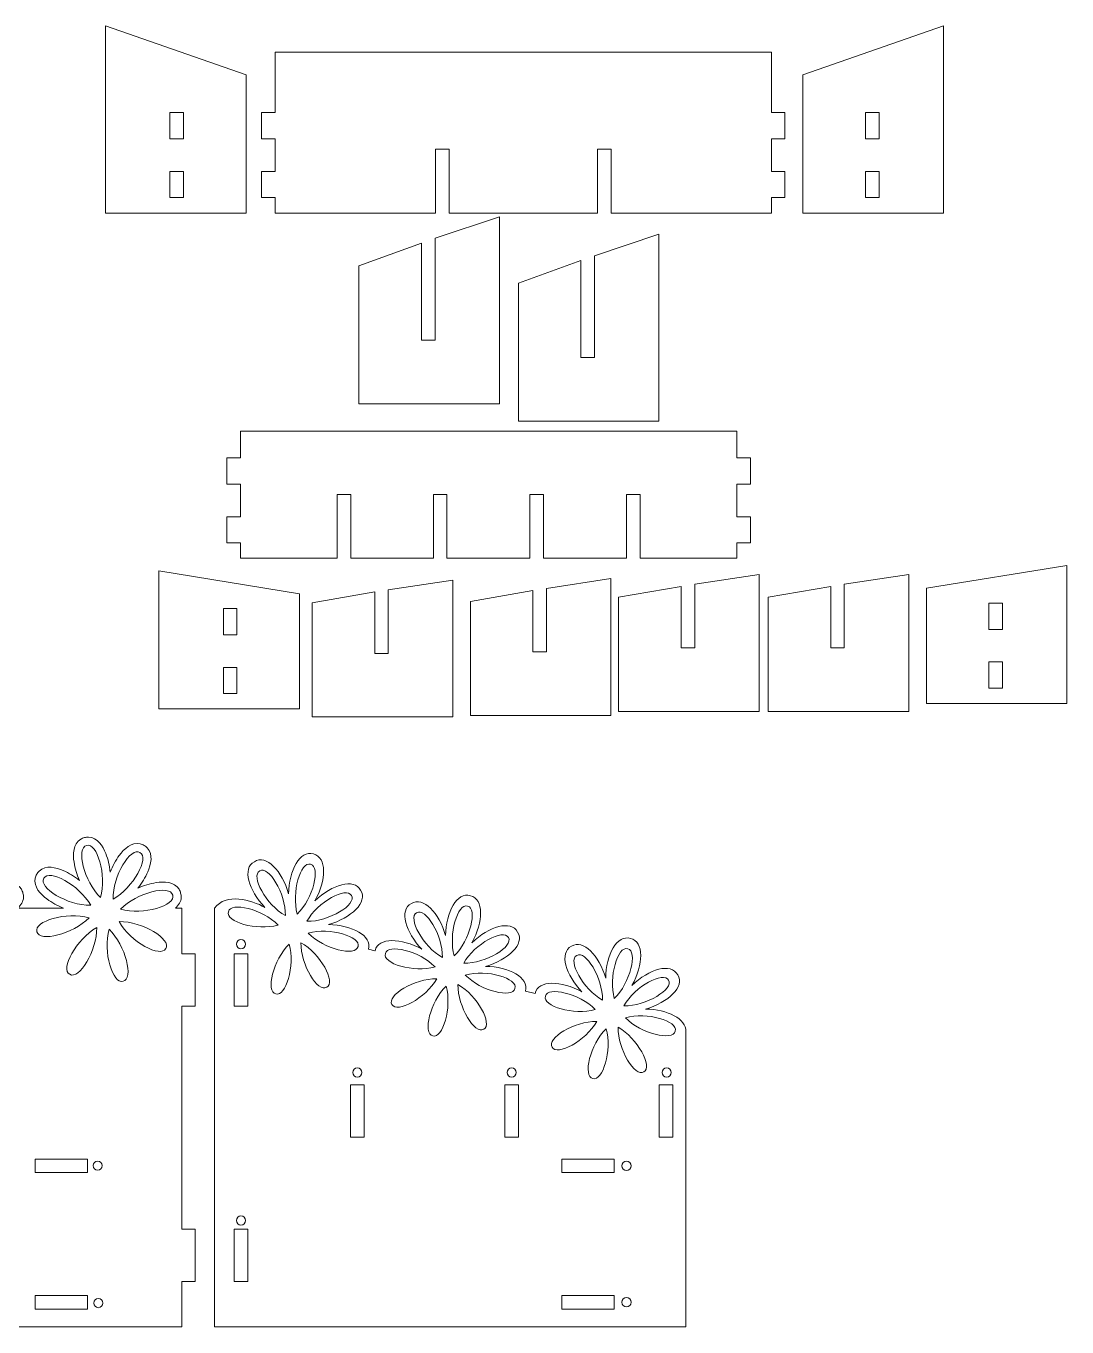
# Model space of a CAD drawing. Header units: inches. Extents: x -27.3 to 18.2, y -33.1 to 6.1.
# Drawn here: x 1.39 to 17.05, y -13.47 to 6.1 of the extents above; entities that cross this region are included whole.
import ezdxf

# ---------------------------------------------------------------- set-up
doc = ezdxf.new("R2010")
doc.units = ezdxf.units.IN
doc.header["$MEASUREMENT"] = 0
doc.layers.add('Layer 1', color=7, linetype='Continuous')

msp = doc.modelspace()

# ---------------------------------------------------------------- linework, layer by layer
at = {"layer": 'Layer 1', "color": 250, "lineweight": 18}
for points, knots in [([(4.701, 5.363), (4.701, 5.363), (2.586, 6.1), (2.586, 6.1), (2.586, 6.1), (2.586, 6.1), (2.586, 3.287), (2.586, 3.287), (2.586, 3.287), (2.586, 3.287), (4.701, 3.287), (4.701, 3.287), (4.701, 3.287), (4.701, 3.287), (4.701, 5.363), (4.701, 5.363)], [0, 0, 0, 0, 0.2, 0.2, 0.2, 0.2, 0.4, 0.4, 0.4, 0.4, 0.6, 0.6, 0.6, 0.6, 1, 1, 1, 1]), ([(13.077, 5.363), (13.077, 5.363), (15.192, 6.1), (15.192, 6.1), (15.192, 6.1), (15.192, 6.1), (15.192, 3.287), (15.192, 3.287), (15.192, 3.287), (15.192, 3.287), (13.077, 3.287), (13.077, 3.287), (13.077, 3.287), (13.077, 3.287), (13.077, 5.363), (13.077, 5.363)], [0, 0, 0, 0, 0.2, 0.2, 0.2, 0.2, 0.4, 0.4, 0.4, 0.4, 0.6, 0.6, 0.6, 0.6, 1, 1, 1, 1]), ([(5.139, 5.707), (5.139, 5.707), (12.604, 5.707), (12.604, 5.707), (12.604, 5.707), (12.604, 5.707), (12.604, 4.798), (12.604, 4.798), (12.604, 4.798), (12.604, 4.798), (12.808, 4.798), (12.808, 4.798), (12.808, 4.798), (12.808, 4.798), (12.808, 4.404), (12.808, 4.404), (12.808, 4.404), (12.808, 4.404), (12.604, 4.404), (12.604, 4.404), (12.604, 4.404), (12.604, 4.404), (12.604, 3.912), (12.604, 3.912), (12.604, 3.912), (12.604, 3.912), (12.808, 3.912), (12.808, 3.912), (12.808, 3.912), (12.808, 3.912), (12.808, 3.519), (12.808, 3.519), (12.808, 3.519), (12.808, 3.519), (12.604, 3.519), (12.604, 3.519), (12.604, 3.519), (12.604, 3.519), (12.604, 3.287), (12.604, 3.287), (12.604, 3.287), (10.37, 3.287), (11.719, 3.287), (10.194, 3.287), (10.194, 3.287), (10.194, 3.287), (10.194, 4.247), (10.194, 4.247), (10.194, 4.247), (10.194, 4.247), (9.989, 4.247), (9.989, 4.247), (9.989, 4.247), (9.989, 4.247), (9.989, 3.287), (9.989, 3.287), (9.989, 3.287), (7.964, 3.287), (8.362, 3.287), (7.758, 3.287), (7.758, 3.287), (7.758, 3.287), (7.758, 4.247), (7.758, 4.247), (7.758, 4.247), (7.758, 4.247), (7.553, 4.247), (7.553, 4.247), (7.553, 4.247), (7.553, 4.247), (7.553, 3.287), (7.553, 3.287), (7.553, 3.287), (7.553, 3.287), (5.139, 3.287), (5.139, 3.287), (5.139, 3.287), (5.139, 3.287), (5.139, 3.519), (5.139, 3.519), (5.139, 3.519), (5.139, 3.519), (4.934, 3.519), (4.934, 3.519), (4.934, 3.519), (4.934, 3.519), (4.934, 3.912), (4.934, 3.912), (4.934, 3.912), (4.934, 3.912), (5.139, 3.912), (5.139, 3.912), (5.139, 3.912), (5.139, 3.912), (5.139, 4.404), (5.139, 4.404), (5.139, 4.404), (5.139, 4.404), (4.934, 4.404), (4.934, 4.404), (4.934, 4.404), (4.934, 4.404), (4.934, 4.798), (4.934, 4.798), (4.934, 4.798), (4.934, 4.798), (5.139, 4.798), (5.139, 4.798), (5.139, 4.798), (5.139, 4.798), (5.139, 5.707), (5.139, 5.707)], [0, 0, 0, 0, 0.034483, 0.034483, 0.034483, 0.034483, 0.068966, 0.068966, 0.068966, 0.068966, 0.103448, 0.103448, 0.103448, 0.103448, 0.137931, 0.137931, 0.137931, 0.137931, 0.172414, 0.172414, 0.172414, 0.172414, 0.206897, 0.206897, 0.206897, 0.206897, 0.241379, 0.241379, 0.241379, 0.241379, 0.275862, 0.275862, 0.275862, 0.275862, 0.310345, 0.310345, 0.310345, 0.310345, 0.344828, 0.344828, 0.344828, 0.344828, 0.37931, 0.37931, 0.37931, 0.37931, 0.413793, 0.413793, 0.413793, 0.413793, 0.448276, 0.448276, 0.448276, 0.448276, 0.482759, 0.482759, 0.482759, 0.482759, 0.517241, 0.517241, 0.517241, 0.517241, 0.551724, 0.551724, 0.551724, 0.551724, 0.586207, 0.586207, 0.586207, 0.586207, 0.62069, 0.62069, 0.62069, 0.62069, 0.655172, 0.655172, 0.655172, 0.655172, 0.689655, 0.689655, 0.689655, 0.689655, 0.724138, 0.724138, 0.724138, 0.724138, 0.758621, 0.758621, 0.758621, 0.758621, 0.793103, 0.793103, 0.793103, 0.793103, 0.827586, 0.827586, 0.827586, 0.827586, 0.862069, 0.862069, 0.862069, 0.862069, 0.896552, 0.896552, 0.896552, 0.896552, 0.931034, 0.931034, 0.931034, 0.931034, 1, 1, 1, 1]), ([(3.555, 4.798), (3.555, 4.798), (3.76, 4.798), (3.76, 4.798), (3.76, 4.798), (3.76, 4.798), (3.76, 4.404), (3.76, 4.404), (3.76, 4.404), (3.76, 4.404), (3.555, 4.404), (3.555, 4.404), (3.555, 4.404), (3.555, 4.404), (3.555, 4.798), (3.555, 4.798)], [0, 0, 0, 0, 0.2, 0.2, 0.2, 0.2, 0.4, 0.4, 0.4, 0.4, 0.6, 0.6, 0.6, 0.6, 1, 1, 1, 1]), ([(14.223, 4.798), (14.223, 4.798), (14.018, 4.798), (14.018, 4.798), (14.018, 4.798), (14.018, 4.798), (14.018, 4.404), (14.018, 4.404), (14.018, 4.404), (14.018, 4.404), (14.223, 4.404), (14.223, 4.404), (14.223, 4.404), (14.223, 4.404), (14.223, 4.798), (14.223, 4.798)], [0, 0, 0, 0, 0.2, 0.2, 0.2, 0.2, 0.4, 0.4, 0.4, 0.4, 0.6, 0.6, 0.6, 0.6, 1, 1, 1, 1]), ([(3.555, 3.912), (3.555, 3.912), (3.76, 3.912), (3.76, 3.912), (3.76, 3.912), (3.76, 3.912), (3.76, 3.519), (3.76, 3.519), (3.76, 3.519), (3.76, 3.519), (3.555, 3.519), (3.555, 3.519), (3.555, 3.519), (3.555, 3.519), (3.555, 3.912), (3.555, 3.912)], [0, 0, 0, 0, 0.2, 0.2, 0.2, 0.2, 0.4, 0.4, 0.4, 0.4, 0.6, 0.6, 0.6, 0.6, 1, 1, 1, 1]), ([(14.223, 3.912), (14.223, 3.912), (14.018, 3.912), (14.018, 3.912), (14.018, 3.912), (14.018, 3.912), (14.018, 3.519), (14.018, 3.519), (14.018, 3.519), (14.018, 3.519), (14.223, 3.519), (14.223, 3.519), (14.223, 3.519), (14.223, 3.519), (14.223, 3.912), (14.223, 3.912)], [0, 0, 0, 0, 0.2, 0.2, 0.2, 0.2, 0.4, 0.4, 0.4, 0.4, 0.6, 0.6, 0.6, 0.6, 1, 1, 1, 1]), ([(4.618, 0.005), (4.618, 0.005), (12.083, 0.005), (12.083, 0.005), (12.083, 0.005), (12.083, 0.005), (12.083, -0.397), (12.083, -0.397), (12.083, -0.397), (12.083, -0.397), (12.288, -0.397), (12.288, -0.397), (12.288, -0.397), (12.288, -0.397), (12.288, -0.791), (12.288, -0.791), (12.288, -0.791), (12.288, -0.791), (12.083, -0.791), (12.083, -0.791), (12.083, -0.791), (12.083, -0.791), (12.083, -1.282), (12.083, -1.282), (12.083, -1.282), (12.083, -1.282), (12.288, -1.282), (12.288, -1.282), (12.288, -1.282), (12.288, -1.282), (12.288, -1.676), (12.288, -1.676), (12.288, -1.676), (12.288, -1.676), (12.083, -1.676), (12.083, -1.676), (12.083, -1.676), (12.083, -1.676), (12.083, -1.907), (12.083, -1.907), (12.083, -1.907), (12.083, -1.907), (10.628, -1.907), (10.628, -1.907), (10.628, -1.907), (10.628, -1.907), (10.628, -0.947), (10.628, -0.947), (10.628, -0.947), (10.628, -0.947), (10.423, -0.947), (10.423, -0.947), (10.423, -0.947), (10.423, -0.947), (10.423, -1.907), (10.423, -1.907), (10.423, -1.907), (10.423, -1.907), (9.177, -1.907), (9.177, -1.907), (9.177, -1.907), (9.177, -1.907), (9.177, -0.947), (9.177, -0.947), (9.177, -0.947), (9.177, -0.947), (8.972, -0.947), (8.972, -0.947), (8.972, -0.947), (8.972, -0.947), (8.972, -1.907), (8.972, -1.907), (8.972, -1.907), (8.972, -1.907), (7.724, -1.907), (7.724, -1.907), (7.724, -1.907), (7.724, -1.907), (7.724, -0.947), (7.724, -0.947), (7.724, -0.947), (7.724, -0.947), (7.519, -0.947), (7.519, -0.947), (7.519, -0.947), (7.519, -0.947), (7.519, -1.907), (7.519, -1.907), (7.519, -1.907), (7.519, -1.907), (6.276, -1.907), (6.276, -1.907), (6.276, -1.907), (6.276, -1.907), (6.276, -0.947), (6.276, -0.947), (6.276, -0.947), (6.276, -0.947), (6.072, -0.947), (6.072, -0.947), (6.072, -0.947), (6.072, -0.947), (6.072, -1.907), (6.072, -1.907), (6.072, -1.907), (6.072, -1.907), (4.618, -1.907), (4.618, -1.907), (4.618, -1.907), (4.618, -1.907), (4.618, -1.676), (4.618, -1.676), (4.618, -1.676), (4.618, -1.676), (4.414, -1.676), (4.414, -1.676), (4.414, -1.676), (4.414, -1.676), (4.414, -1.282), (4.414, -1.282), (4.414, -1.282), (4.414, -1.282), (4.618, -1.282), (4.618, -1.282), (4.618, -1.282), (4.618, -1.282), (4.618, -0.791), (4.618, -0.791), (4.618, -0.791), (4.618, -0.791), (4.414, -0.791), (4.414, -0.791), (4.414, -0.791), (4.414, -0.791), (4.414, -0.397), (4.414, -0.397), (4.414, -0.397), (4.414, -0.397), (4.618, -0.397), (4.618, -0.397), (4.618, -0.397), (4.618, -0.397), (4.618, 0.005), (4.618, 0.005)], [0, 0, 0, 0, 0.027027, 0.027027, 0.027027, 0.027027, 0.054054, 0.054054, 0.054054, 0.054054, 0.081081, 0.081081, 0.081081, 0.081081, 0.108108, 0.108108, 0.108108, 0.108108, 0.135135, 0.135135, 0.135135, 0.135135, 0.162162, 0.162162, 0.162162, 0.162162, 0.189189, 0.189189, 0.189189, 0.189189, 0.216216, 0.216216, 0.216216, 0.216216, 0.243243, 0.243243, 0.243243, 0.243243, 0.27027, 0.27027, 0.27027, 0.27027, 0.297297, 0.297297, 0.297297, 0.297297, 0.324324, 0.324324, 0.324324, 0.324324, 0.351351, 0.351351, 0.351351, 0.351351, 0.378378, 0.378378, 0.378378, 0.378378, 0.405405, 0.405405, 0.405405, 0.405405, 0.432432, 0.432432, 0.432432, 0.432432, 0.459459, 0.459459, 0.459459, 0.459459, 0.486486, 0.486486, 0.486486, 0.486486, 0.513514, 0.513514, 0.513514, 0.513514, 0.540541, 0.540541, 0.540541, 0.540541, 0.567568, 0.567568, 0.567568, 0.567568, 0.594595, 0.594595, 0.594595, 0.594595, 0.621622, 0.621622, 0.621622, 0.621622, 0.648649, 0.648649, 0.648649, 0.648649, 0.675676, 0.675676, 0.675676, 0.675676, 0.702703, 0.702703, 0.702703, 0.702703, 0.72973, 0.72973, 0.72973, 0.72973, 0.756757, 0.756757, 0.756757, 0.756757, 0.783784, 0.783784, 0.783784, 0.783784, 0.810811, 0.810811, 0.810811, 0.810811, 0.837838, 0.837838, 0.837838, 0.837838, 0.864865, 0.864865, 0.864865, 0.864865, 0.891892, 0.891892, 0.891892, 0.891892, 0.918919, 0.918919, 0.918919, 0.918919, 0.945946, 0.945946, 0.945946, 0.945946, 1, 1, 1, 1]), ([(5.506, -2.439), (5.506, -2.439), (3.392, -2.096), (3.392, -2.096), (3.392, -2.096), (3.392, -2.096), (3.392, -4.172), (3.392, -4.172), (3.392, -4.172), (3.392, -4.172), (5.506, -4.172), (5.506, -4.172), (5.506, -4.172), (5.506, -4.172), (5.506, -2.439), (5.506, -2.439)], [0, 0, 0, 0, 0.2, 0.2, 0.2, 0.2, 0.4, 0.4, 0.4, 0.4, 0.6, 0.6, 0.6, 0.6, 1, 1, 1, 1]), ([(14.936, -2.358), (14.936, -2.358), (17.05, -2.015), (17.05, -2.015), (17.05, -2.015), (17.05, -2.015), (17.05, -4.091), (17.05, -4.091), (17.05, -4.091), (17.05, -4.091), (14.936, -4.091), (14.936, -4.091), (14.936, -4.091), (14.936, -4.091), (14.936, -2.358), (14.936, -2.358)], [0, 0, 0, 0, 0.2, 0.2, 0.2, 0.2, 0.4, 0.4, 0.4, 0.4, 0.6, 0.6, 0.6, 0.6, 1, 1, 1, 1]), ([(4.36, -2.662), (4.36, -2.662), (4.565, -2.662), (4.565, -2.662), (4.565, -2.662), (4.565, -2.662), (4.565, -3.056), (4.565, -3.056), (4.565, -3.056), (4.565, -3.056), (4.36, -3.056), (4.36, -3.056), (4.36, -3.056), (4.36, -3.056), (4.36, -2.662), (4.36, -2.662)], [0, 0, 0, 0, 0.2, 0.2, 0.2, 0.2, 0.4, 0.4, 0.4, 0.4, 0.6, 0.6, 0.6, 0.6, 1, 1, 1, 1]), ([(16.082, -2.581), (16.082, -2.581), (15.877, -2.581), (15.877, -2.581), (15.877, -2.581), (15.877, -2.581), (15.877, -2.975), (15.877, -2.975), (15.877, -2.975), (15.877, -2.975), (16.082, -2.975), (16.082, -2.975), (16.082, -2.975), (16.082, -2.975), (16.082, -2.581), (16.082, -2.581)], [0, 0, 0, 0, 0.2, 0.2, 0.2, 0.2, 0.4, 0.4, 0.4, 0.4, 0.6, 0.6, 0.6, 0.6, 1, 1, 1, 1]), ([(16.082, -3.466), (16.082, -3.466), (15.877, -3.466), (15.877, -3.466), (15.877, -3.466), (15.877, -3.466), (15.877, -3.86), (15.877, -3.86), (15.877, -3.86), (15.877, -3.86), (16.082, -3.86), (16.082, -3.86), (16.082, -3.86), (16.082, -3.86), (16.082, -3.466), (16.082, -3.466)], [0, 0, 0, 0, 0.2, 0.2, 0.2, 0.2, 0.4, 0.4, 0.4, 0.4, 0.6, 0.6, 0.6, 0.6, 1, 1, 1, 1]), ([(4.36, -3.548), (4.36, -3.548), (4.565, -3.548), (4.565, -3.548), (4.565, -3.548), (4.565, -3.548), (4.565, -3.941), (4.565, -3.941), (4.565, -3.941), (4.565, -3.941), (4.36, -3.941), (4.36, -3.941), (4.36, -3.941), (4.36, -3.941), (4.36, -3.548), (4.36, -3.548)], [0, 0, 0, 0, 0.2, 0.2, 0.2, 0.2, 0.4, 0.4, 0.4, 0.4, 0.6, 0.6, 0.6, 0.6, 1, 1, 1, 1]), ([(-6.412, -6.866), (-6.324, -6.828), (-6.23, -6.799), (-6.139, -6.785), (-6.139, -6.785), (-6.021, -6.767), (-5.865, -6.77), (-5.793, -6.884), (-5.793, -6.884), (-5.782, -6.902), (-5.774, -6.921), (-5.769, -6.941), (-5.769, -6.941), (-5.763, -6.961), (-5.76, -6.982), (-5.761, -7.003), (-5.761, -7.003), (-5.763, -7.071), (-5.799, -7.126), (-5.849, -7.169), (-5.849, -7.169), (-5.849, -7.169), (-5.178, -7.169), (-5.178, -7.169), (-5.178, -7.169), (-5.172, -7.168), (-5.166, -7.168), (-5.159, -7.167), (-5.159, -7.167), (-5.248, -7.132), (-5.335, -7.086), (-5.41, -7.031), (-5.41, -7.031), (-5.506, -6.96), (-5.615, -6.848), (-5.584, -6.716), (-5.584, -6.716), (-5.58, -6.696), (-5.572, -6.676), (-5.561, -6.659), (-5.561, -6.659), (-5.551, -6.64), (-5.538, -6.624), (-5.523, -6.61), (-5.523, -6.61), (-5.425, -6.518), (-5.273, -6.555), (-5.163, -6.603), (-5.163, -6.603), (-5.078, -6.639), (-4.995, -6.692), (-4.92, -6.751), (-4.92, -6.751), (-4.958, -6.663), (-4.987, -6.569), (-5.001, -6.478), (-5.001, -6.478), (-5.019, -6.36), (-5.016, -6.203), (-4.902, -6.132), (-4.902, -6.132), (-4.884, -6.121), (-4.865, -6.113), (-4.845, -6.108), (-4.845, -6.108), (-4.825, -6.102), (-4.804, -6.099), (-4.783, -6.1), (-4.783, -6.1), (-4.648, -6.104), (-4.567, -6.238), (-4.523, -6.349), (-4.523, -6.349), (-4.49, -6.435), (-4.468, -6.531), (-4.456, -6.626), (-4.456, -6.626), (-4.421, -6.537), (-4.375, -6.45), (-4.321, -6.376), (-4.321, -6.376), (-4.25, -6.279), (-4.137, -6.171), (-4.006, -6.201), (-4.006, -6.201), (-3.985, -6.206), (-3.966, -6.214), (-3.948, -6.225), (-3.948, -6.225), (-3.93, -6.235), (-3.913, -6.247), (-3.899, -6.262), (-3.899, -6.262), (-3.807, -6.361), (-3.844, -6.513), (-3.892, -6.623), (-3.892, -6.623), (-3.929, -6.707), (-3.981, -6.791), (-4.041, -6.866), (-4.041, -6.866), (-3.953, -6.828), (-3.859, -6.799), (-3.768, -6.785), (-3.768, -6.785), (-3.649, -6.767), (-3.493, -6.77), (-3.421, -6.884), (-3.421, -6.884), (-3.41, -6.902), (-3.402, -6.921), (-3.397, -6.941), (-3.397, -6.941), (-3.391, -6.961), (-3.389, -6.982), (-3.389, -7.003), (-3.389, -7.003), (-3.392, -7.071), (-3.428, -7.126), (-3.477, -7.169), (-3.477, -7.169), (-3.477, -7.169), (-2.806, -7.169), (-2.806, -7.169), (-2.806, -7.169), (-2.8, -7.168), (-2.794, -7.168), (-2.788, -7.167), (-2.788, -7.167), (-2.877, -7.132), (-2.964, -7.086), (-3.038, -7.031), (-3.038, -7.031), (-3.135, -6.96), (-3.243, -6.848), (-3.213, -6.716), (-3.213, -6.716), (-3.208, -6.696), (-3.2, -6.676), (-3.189, -6.659), (-3.189, -6.659), (-3.179, -6.64), (-3.167, -6.624), (-3.151, -6.61), (-3.151, -6.61), (-3.053, -6.518), (-2.901, -6.555), (-2.791, -6.603), (-2.791, -6.603), (-2.707, -6.639), (-2.623, -6.692), (-2.548, -6.751), (-2.548, -6.751), (-2.586, -6.663), (-2.615, -6.569), (-2.629, -6.478), (-2.629, -6.478), (-2.647, -6.36), (-2.644, -6.203), (-2.53, -6.132), (-2.53, -6.132), (-2.512, -6.121), (-2.493, -6.113), (-2.473, -6.108), (-2.473, -6.108), (-2.453, -6.102), (-2.432, -6.099), (-2.411, -6.1), (-2.411, -6.1), (-2.276, -6.104), (-2.195, -6.238), (-2.152, -6.349), (-2.152, -6.349), (-2.118, -6.435), (-2.096, -6.531), (-2.085, -6.626), (-2.085, -6.626), (-2.049, -6.537), (-2.004, -6.45), (-1.949, -6.376), (-1.949, -6.376), (-1.878, -6.279), (-1.765, -6.171), (-1.634, -6.201), (-1.634, -6.201), (-1.613, -6.206), (-1.594, -6.214), (-1.576, -6.225), (-1.576, -6.225), (-1.558, -6.235), (-1.542, -6.247), (-1.527, -6.262), (-1.527, -6.262), (-1.435, -6.361), (-1.472, -6.513), (-1.52, -6.623), (-1.52, -6.623), (-1.557, -6.707), (-1.609, -6.791), (-1.669, -6.866), (-1.669, -6.866), (-1.581, -6.828), (-1.487, -6.799), (-1.396, -6.785), (-1.396, -6.785), (-1.277, -6.767), (-1.121, -6.77), (-1.049, -6.884), (-1.049, -6.884), (-1.038, -6.902), (-1.03, -6.921), (-1.025, -6.941), (-1.025, -6.941), (-1.02, -6.961), (-1.017, -6.982), (-1.018, -7.003), (-1.018, -7.003), (-1.02, -7.071), (-1.056, -7.126), (-1.105, -7.169), (-1.105, -7.169), (-1.105, -7.169), (-0.434, -7.169), (-0.434, -7.169), (-0.434, -7.169), (-0.428, -7.168), (-0.422, -7.168), (-0.416, -7.167), (-0.416, -7.167), (-0.505, -7.132), (-0.592, -7.086), (-0.666, -7.031), (-0.666, -7.031), (-0.763, -6.96), (-0.871, -6.848), (-0.841, -6.716), (-0.841, -6.716), (-0.836, -6.696), (-0.828, -6.676), (-0.817, -6.659), (-0.817, -6.659), (-0.807, -6.64), (-0.795, -6.624), (-0.78, -6.61), (-0.78, -6.61), (-0.681, -6.518), (-0.529, -6.555), (-0.419, -6.603), (-0.419, -6.603), (-0.335, -6.639), (-0.251, -6.692), (-0.176, -6.751), (-0.176, -6.751), (-0.214, -6.663), (-0.243, -6.569), (-0.257, -6.478), (-0.257, -6.478), (-0.275, -6.36), (-0.272, -6.203), (-0.158, -6.132), (-0.158, -6.132), (-0.14, -6.121), (-0.121, -6.113), (-0.101, -6.108), (-0.101, -6.108), (-0.081, -6.102), (-0.06, -6.099), (-0.04, -6.1), (-0.04, -6.1), (0.095, -6.104), (0.176, -6.238), (0.22, -6.349), (0.22, -6.349), (0.254, -6.435), (0.276, -6.531), (0.287, -6.626), (0.287, -6.626), (0.322, -6.537), (0.368, -6.45), (0.423, -6.376), (0.423, -6.376), (0.494, -6.279), (0.606, -6.171), (0.738, -6.201), (0.738, -6.201), (0.758, -6.206), (0.778, -6.214), (0.795, -6.225), (0.795, -6.225), (0.814, -6.235), (0.83, -6.247), (0.844, -6.262), (0.844, -6.262), (0.937, -6.361), (0.899, -6.513), (0.851, -6.623), (0.851, -6.623), (0.815, -6.707), (0.762, -6.791), (0.703, -6.866), (0.703, -6.866), (0.791, -6.828), (0.885, -6.799), (0.976, -6.785), (0.976, -6.785), (1.095, -6.767), (1.251, -6.77), (1.322, -6.884), (1.322, -6.884), (1.333, -6.902), (1.341, -6.921), (1.346, -6.941), (1.346, -6.941), (1.352, -6.961), (1.355, -6.982), (1.354, -7.003), (1.354, -7.003), (1.352, -7.071), (1.316, -7.126), (1.267, -7.169), (1.267, -7.169), (1.267, -7.169), (1.937, -7.169), (1.937, -7.169), (1.937, -7.169), (1.944, -7.168), (1.95, -7.168), (1.956, -7.167), (1.956, -7.167), (1.867, -7.132), (1.78, -7.086), (1.706, -7.031), (1.706, -7.031), (1.609, -6.96), (1.501, -6.848), (1.531, -6.716), (1.531, -6.716), (1.536, -6.696), (1.544, -6.676), (1.554, -6.659), (1.554, -6.659), (1.564, -6.64), (1.577, -6.624), (1.592, -6.61), (1.592, -6.61), (1.691, -6.518), (1.843, -6.555), (1.952, -6.603), (1.952, -6.603), (2.037, -6.639), (2.12, -6.692), (2.196, -6.751), (2.196, -6.751), (2.157, -6.663), (2.128, -6.569), (2.114, -6.478), (2.114, -6.478), (2.096, -6.36), (2.099, -6.203), (2.214, -6.132), (2.214, -6.132), (2.231, -6.121), (2.251, -6.113), (2.271, -6.108), (2.271, -6.108), (2.291, -6.102), (2.311, -6.099), (2.332, -6.1), (2.332, -6.1), (2.467, -6.104), (2.548, -6.238), (2.592, -6.349), (2.592, -6.349), (2.626, -6.435), (2.648, -6.531), (2.659, -6.626), (2.659, -6.626), (2.694, -6.537), (2.74, -6.45), (2.795, -6.376), (2.795, -6.376), (2.866, -6.279), (2.978, -6.171), (3.11, -6.201), (3.11, -6.201), (3.13, -6.206), (3.149, -6.214), (3.167, -6.225), (3.167, -6.225), (3.185, -6.235), (3.202, -6.247), (3.216, -6.262), (3.216, -6.262), (3.308, -6.361), (3.271, -6.513), (3.223, -6.623), (3.223, -6.623), (3.186, -6.707), (3.134, -6.791), (3.075, -6.866), (3.075, -6.866), (3.163, -6.828), (3.257, -6.799), (3.348, -6.785), (3.348, -6.785), (3.466, -6.767), (3.623, -6.77), (3.694, -6.884), (3.694, -6.884), (3.705, -6.902), (3.713, -6.921), (3.718, -6.941), (3.718, -6.941), (3.724, -6.961), (3.727, -6.982), (3.726, -7.003), (3.726, -7.003), (3.724, -7.071), (3.688, -7.126), (3.638, -7.169), (3.638, -7.169), (3.638, -7.169), (3.734, -7.169), (3.734, -7.169), (3.734, -7.169), (3.734, -7.169), (3.734, -7.856), (3.734, -7.856), (3.734, -7.856), (3.734, -7.856), (3.934, -7.856), (3.934, -7.856), (3.934, -7.856), (3.934, -7.856), (3.934, -8.643), (3.934, -8.643), (3.934, -8.643), (3.934, -8.643), (3.734, -8.643), (3.734, -8.643), (3.734, -8.643), (3.734, -8.643), (3.734, -11.995), (3.734, -11.995), (3.734, -11.995), (3.734, -11.995), (3.934, -11.995), (3.934, -11.995), (3.934, -11.995), (3.934, -11.995), (3.934, -12.782), (3.934, -12.782), (3.934, -12.782), (3.934, -12.782), (3.734, -12.782), (3.734, -12.782), (3.734, -12.782), (3.734, -12.782), (3.734, -13.468), (3.734, -13.468), (3.734, -13.468), (3.734, -13.468), (-8.077, -13.468), (-8.077, -13.468), (-8.077, -13.468), (-8.077, -13.468), (-8.077, -12.782), (-8.077, -12.782), (-8.077, -12.782), (-8.077, -12.782), (-8.278, -12.782), (-8.278, -12.782), (-8.278, -12.782), (-8.278, -12.782), (-8.278, -11.995), (-8.278, -11.995), (-8.278, -11.995), (-8.278, -11.995), (-8.077, -11.995), (-8.077, -11.995), (-8.077, -11.995), (-8.077, -11.995), (-8.077, -8.643), (-8.077, -8.643), (-8.077, -8.643), (-8.077, -8.643), (-8.278, -8.643), (-8.278, -8.643), (-8.278, -8.643), (-8.278, -8.643), (-8.278, -7.856), (-8.278, -7.856), (-8.278, -7.856), (-8.278, -7.856), (-8.077, -7.856), (-8.077, -7.856), (-8.077, -7.856), (-8.077, -7.856), (-8.077, -7.169), (-8.077, -7.169), (-8.077, -7.169), (-8.077, -7.169), (-7.55, -7.169), (-7.55, -7.169), (-7.55, -7.169), (-7.544, -7.168), (-7.537, -7.168), (-7.531, -7.167), (-7.531, -7.167), (-7.62, -7.132), (-7.707, -7.086), (-7.782, -7.031), (-7.782, -7.031), (-7.878, -6.96), (-7.986, -6.848), (-7.956, -6.716), (-7.956, -6.716), (-7.951, -6.696), (-7.944, -6.676), (-7.933, -6.659), (-7.933, -6.659), (-7.923, -6.64), (-7.91, -6.624), (-7.895, -6.61), (-7.895, -6.61), (-7.796, -6.518), (-7.645, -6.555), (-7.535, -6.603), (-7.535, -6.603), (-7.45, -6.639), (-7.367, -6.692), (-7.292, -6.751), (-7.292, -6.751), (-7.33, -6.663), (-7.359, -6.569), (-7.373, -6.478), (-7.373, -6.478), (-7.391, -6.36), (-7.388, -6.203), (-7.273, -6.132), (-7.273, -6.132), (-7.256, -6.121), (-7.236, -6.113), (-7.216, -6.108), (-7.216, -6.108), (-7.196, -6.102), (-7.176, -6.099), (-7.155, -6.1), (-7.155, -6.1), (-7.02, -6.104), (-6.939, -6.238), (-6.895, -6.349), (-6.895, -6.349), (-6.861, -6.435), (-6.839, -6.531), (-6.828, -6.626), (-6.828, -6.626), (-6.793, -6.537), (-6.747, -6.45), (-6.693, -6.376), (-6.693, -6.376), (-6.622, -6.279), (-6.509, -6.171), (-6.377, -6.201), (-6.377, -6.201), (-6.357, -6.206), (-6.338, -6.214), (-6.32, -6.225), (-6.32, -6.225), (-6.302, -6.235), (-6.285, -6.247), (-6.271, -6.262), (-6.271, -6.262), (-6.179, -6.361), (-6.216, -6.513), (-6.264, -6.623), (-6.264, -6.623), (-6.301, -6.707), (-6.353, -6.791), (-6.412, -6.866)], [0, 0, 0, 0, 0.006849, 0.006849, 0.006849, 0.006849, 0.013699, 0.013699, 0.013699, 0.013699, 0.020548, 0.020548, 0.020548, 0.020548, 0.027397, 0.027397, 0.027397, 0.027397, 0.034247, 0.034247, 0.034247, 0.034247, 0.041096, 0.041096, 0.041096, 0.041096, 0.047945, 0.047945, 0.047945, 0.047945, 0.054795, 0.054795, 0.054795, 0.054795, 0.061644, 0.061644, 0.061644, 0.061644, 0.068493, 0.068493, 0.068493, 0.068493, 0.075342, 0.075342, 0.075342, 0.075342, 0.082192, 0.082192, 0.082192, 0.082192, 0.089041, 0.089041, 0.089041, 0.089041, 0.09589, 0.09589, 0.09589, 0.09589, 0.10274, 0.10274, 0.10274, 0.10274, 0.109589, 0.109589, 0.109589, 0.109589, 0.116438, 0.116438, 0.116438, 0.116438, 0.123288, 0.123288, 0.123288, 0.123288, 0.130137, 0.130137, 0.130137, 0.130137, 0.136986, 0.136986, 0.136986, 0.136986, 0.143836, 0.143836, 0.143836, 0.143836, 0.150685, 0.150685, 0.150685, 0.150685, 0.157534, 0.157534, 0.157534, 0.157534, 0.164384, 0.164384, 0.164384, 0.164384, 0.171233, 0.171233, 0.171233, 0.171233, 0.178082, 0.178082, 0.178082, 0.178082, 0.184932, 0.184932, 0.184932, 0.184932, 0.191781, 0.191781, 0.191781, 0.191781, 0.19863, 0.19863, 0.19863, 0.19863, 0.205479, 0.205479, 0.205479, 0.205479, 0.212329, 0.212329, 0.212329, 0.212329, 0.219178, 0.219178, 0.219178, 0.219178, 0.226027, 0.226027, 0.226027, 0.226027, 0.232877, 0.232877, 0.232877, 0.232877, 0.239726, 0.239726, 0.239726, 0.239726, 0.246575, 0.246575, 0.246575, 0.246575, 0.253425, 0.253425, 0.253425, 0.253425, 0.260274, 0.260274, 0.260274, 0.260274, 0.267123, 0.267123, 0.267123, 0.267123, 0.273973, 0.273973, 0.273973, 0.273973, 0.280822, 0.280822, 0.280822, 0.280822, 0.287671, 0.287671, 0.287671, 0.287671, 0.294521, 0.294521, 0.294521, 0.294521, 0.30137, 0.30137, 0.30137, 0.30137, 0.308219, 0.308219, 0.308219, 0.308219, 0.315068, 0.315068, 0.315068, 0.315068, 0.321918, 0.321918, 0.321918, 0.321918, 0.328767, 0.328767, 0.328767, 0.328767, 0.335616, 0.335616, 0.335616, 0.335616, 0.342466, 0.342466, 0.342466, 0.342466, 0.349315, 0.349315, 0.349315, 0.349315, 0.356164, 0.356164, 0.356164, 0.356164, 0.363014, 0.363014, 0.363014, 0.363014, 0.369863, 0.369863, 0.369863, 0.369863, 0.376712, 0.376712, 0.376712, 0.376712, 0.383562, 0.383562, 0.383562, 0.383562, 0.390411, 0.390411, 0.390411, 0.390411, 0.39726, 0.39726, 0.39726, 0.39726, 0.40411, 0.40411, 0.40411, 0.40411, 0.410959, 0.410959, 0.410959, 0.410959, 0.417808, 0.417808, 0.417808, 0.417808, 0.424658, 0.424658, 0.424658, 0.424658, 0.431507, 0.431507, 0.431507, 0.431507, 0.438356, 0.438356, 0.438356, 0.438356, 0.445205, 0.445205, 0.445205, 0.445205, 0.452055, 0.452055, 0.452055, 0.452055, 0.458904, 0.458904, 0.458904, 0.458904, 0.465753, 0.465753, 0.465753, 0.465753, 0.472603, 0.472603, 0.472603, 0.472603, 0.479452, 0.479452, 0.479452, 0.479452, 0.486301, 0.486301, 0.486301, 0.486301, 0.493151, 0.493151, 0.493151, 0.493151, 0.5, 0.5, 0.5, 0.5, 0.506849, 0.506849, 0.506849, 0.506849, 0.513699, 0.513699, 0.513699, 0.513699, 0.520548, 0.520548, 0.520548, 0.520548, 0.527397, 0.527397, 0.527397, 0.527397, 0.534247, 0.534247, 0.534247, 0.534247, 0.541096, 0.541096, 0.541096, 0.541096, 0.547945, 0.547945, 0.547945, 0.547945, 0.554795, 0.554795, 0.554795, 0.554795, 0.561644, 0.561644, 0.561644, 0.561644, 0.568493, 0.568493, 0.568493, 0.568493, 0.575342, 0.575342, 0.575342, 0.575342, 0.582192, 0.582192, 0.582192, 0.582192, 0.589041, 0.589041, 0.589041, 0.589041, 0.59589, 0.59589, 0.59589, 0.59589, 0.60274, 0.60274, 0.60274, 0.60274, 0.609589, 0.609589, 0.609589, 0.609589, 0.616438, 0.616438, 0.616438, 0.616438, 0.623288, 0.623288, 0.623288, 0.623288, 0.630137, 0.630137, 0.630137, 0.630137, 0.636986, 0.636986, 0.636986, 0.636986, 0.643836, 0.643836, 0.643836, 0.643836, 0.650685, 0.650685, 0.650685, 0.650685, 0.657534, 0.657534, 0.657534, 0.657534, 0.664384, 0.664384, 0.664384, 0.664384, 0.671233, 0.671233, 0.671233, 0.671233, 0.678082, 0.678082, 0.678082, 0.678082, 0.684932, 0.684932, 0.684932, 0.684932, 0.691781, 0.691781, 0.691781, 0.691781, 0.69863, 0.69863, 0.69863, 0.69863, 0.705479, 0.705479, 0.705479, 0.705479, 0.712329, 0.712329, 0.712329, 0.712329, 0.719178, 0.719178, 0.719178, 0.719178, 0.726027, 0.726027, 0.726027, 0.726027, 0.732877, 0.732877, 0.732877, 0.732877, 0.739726, 0.739726, 0.739726, 0.739726, 0.746575, 0.746575, 0.746575, 0.746575, 0.753425, 0.753425, 0.753425, 0.753425, 0.760274, 0.760274, 0.760274, 0.760274, 0.767123, 0.767123, 0.767123, 0.767123, 0.773973, 0.773973, 0.773973, 0.773973, 0.780822, 0.780822, 0.780822, 0.780822, 0.787671, 0.787671, 0.787671, 0.787671, 0.794521, 0.794521, 0.794521, 0.794521, 0.80137, 0.80137, 0.80137, 0.80137, 0.808219, 0.808219, 0.808219, 0.808219, 0.815068, 0.815068, 0.815068, 0.815068, 0.821918, 0.821918, 0.821918, 0.821918, 0.828767, 0.828767, 0.828767, 0.828767, 0.835616, 0.835616, 0.835616, 0.835616, 0.842466, 0.842466, 0.842466, 0.842466, 0.849315, 0.849315, 0.849315, 0.849315, 0.856164, 0.856164, 0.856164, 0.856164, 0.863014, 0.863014, 0.863014, 0.863014, 0.869863, 0.869863, 0.869863, 0.869863, 0.876712, 0.876712, 0.876712, 0.876712, 0.883562, 0.883562, 0.883562, 0.883562, 0.890411, 0.890411, 0.890411, 0.890411, 0.89726, 0.89726, 0.89726, 0.89726, 0.90411, 0.90411, 0.90411, 0.90411, 0.910959, 0.910959, 0.910959, 0.910959, 0.917808, 0.917808, 0.917808, 0.917808, 0.924658, 0.924658, 0.924658, 0.924658, 0.931507, 0.931507, 0.931507, 0.931507, 0.938356, 0.938356, 0.938356, 0.938356, 0.945205, 0.945205, 0.945205, 0.945205, 0.952055, 0.952055, 0.952055, 0.952055, 0.958904, 0.958904, 0.958904, 0.958904, 0.965753, 0.965753, 0.965753, 0.965753, 0.972603, 0.972603, 0.972603, 0.972603, 0.979452, 0.979452, 0.979452, 0.979452, 0.986301, 0.986301, 0.986301, 0.986301, 1, 1, 1, 1]), ([(2.303, -6.227), (2.142, -6.26), (2.26, -6.766), (2.514, -7.011), (2.514, -7.011), (2.61, -6.672), (2.459, -6.175), (2.303, -6.227)], [0, 0, 0, 0, 0.333333, 0.333333, 0.333333, 0.333333, 1, 1, 1, 1]), ([(3.105, -6.332), (2.968, -6.242), (2.694, -6.683), (2.701, -7.035), (2.701, -7.035), (3.008, -6.863), (3.252, -6.405), (3.105, -6.332)], [0, 0, 0, 0, 0.333333, 0.333333, 0.333333, 0.333333, 1, 1, 1, 1]), ([(4.229, -7.169), (4.229, -7.169), (4.229, -13.468), (4.229, -13.468), (4.229, -13.468), (4.229, -13.468), (11.316, -13.468), (11.316, -13.468), (11.316, -13.468), (11.316, -13.468), (11.318, -9.021), (11.318, -9.021), (11.318, -9.021), (11.319, -8.837), (11.044, -8.693), (10.712, -8.686), (10.712, -8.686), (11.053, -8.588), (11.308, -8.35), (11.195, -8.171), (11.195, -8.171), (11.097, -7.984), (10.763, -8.084), (10.507, -8.331), (10.507, -8.331), (10.679, -8.02), (10.691, -7.671), (10.485, -7.625), (10.485, -7.625), (10.283, -7.561), (10.118, -7.869), (10.111, -8.224), (10.111, -8.224), (10.013, -7.882), (9.775, -7.628), (9.596, -7.741), (9.596, -7.741), (9.408, -7.839), (9.509, -8.173), (9.755, -8.429), (9.755, -8.429), (9.445, -8.256), (9.096, -8.245), (9.05, -8.451), (9.05, -8.451), (9.05, -8.452), (9.049, -8.453), (9.049, -8.454), (9.049, -8.454), (9.049, -8.454), (8.903, -8.415), (8.903, -8.415), (8.903, -8.415), (8.964, -8.215), (8.657, -8.051), (8.304, -8.044), (8.304, -8.044), (8.645, -7.946), (8.9, -7.708), (8.787, -7.529), (8.787, -7.529), (8.689, -7.342), (8.355, -7.443), (8.099, -7.689), (8.099, -7.689), (8.271, -7.378), (8.283, -7.029), (8.076, -6.983), (8.076, -6.983), (7.875, -6.919), (7.71, -7.227), (7.703, -7.582), (7.703, -7.582), (7.605, -7.241), (7.367, -6.986), (7.188, -7.099), (7.188, -7.099), (7, -7.197), (7.101, -7.531), (7.347, -7.787), (7.347, -7.787), (7.037, -7.615), (6.688, -7.603), (6.642, -7.809), (6.642, -7.809), (6.642, -7.81), (6.641, -7.811), (6.641, -7.812), (6.641, -7.812), (6.641, -7.812), (6.542, -7.786), (6.542, -7.786), (6.542, -7.786), (6.602, -7.585), (6.296, -7.422), (5.942, -7.415), (5.942, -7.415), (6.284, -7.317), (6.539, -7.079), (6.425, -6.9), (6.425, -6.9), (6.328, -6.712), (5.994, -6.813), (5.738, -7.059), (5.738, -7.059), (5.91, -6.749), (5.922, -6.4), (5.715, -6.354), (5.715, -6.354), (5.513, -6.29), (5.349, -6.598), (5.342, -6.953), (5.342, -6.953), (5.244, -6.611), (5.005, -6.356), (4.827, -6.47), (4.827, -6.47), (4.639, -6.567), (4.74, -6.901), (4.986, -7.158), (4.986, -7.158), (4.782, -7.044), (4.392, -6.934), (4.229, -7.169)], [0, 0, 0, 0, 0.03125, 0.03125, 0.03125, 0.03125, 0.0625, 0.0625, 0.0625, 0.0625, 0.09375, 0.09375, 0.09375, 0.09375, 0.125, 0.125, 0.125, 0.125, 0.15625, 0.15625, 0.15625, 0.15625, 0.1875, 0.1875, 0.1875, 0.1875, 0.21875, 0.21875, 0.21875, 0.21875, 0.25, 0.25, 0.25, 0.25, 0.28125, 0.28125, 0.28125, 0.28125, 0.3125, 0.3125, 0.3125, 0.3125, 0.34375, 0.34375, 0.34375, 0.34375, 0.375, 0.375, 0.375, 0.375, 0.40625, 0.40625, 0.40625, 0.40625, 0.4375, 0.4375, 0.4375, 0.4375, 0.46875, 0.46875, 0.46875, 0.46875, 0.5, 0.5, 0.5, 0.5, 0.53125, 0.53125, 0.53125, 0.53125, 0.5625, 0.5625, 0.5625, 0.5625, 0.59375, 0.59375, 0.59375, 0.59375, 0.625, 0.625, 0.625, 0.625, 0.65625, 0.65625, 0.65625, 0.65625, 0.6875, 0.6875, 0.6875, 0.6875, 0.71875, 0.71875, 0.71875, 0.71875, 0.75, 0.75, 0.75, 0.75, 0.78125, 0.78125, 0.78125, 0.78125, 0.8125, 0.8125, 0.8125, 0.8125, 0.84375, 0.84375, 0.84375, 0.84375, 0.875, 0.875, 0.875, 0.875, 0.90625, 0.90625, 0.90625, 0.90625, 0.9375, 0.9375, 0.9375, 0.9375, 1, 1, 1, 1]), ([(1.662, -6.72), (1.571, -6.857), (2.012, -7.131), (2.365, -7.125), (2.365, -7.125), (2.193, -6.818), (1.735, -6.574), (1.662, -6.72)], [0, 0, 0, 0, 0.333333, 0.333333, 0.333333, 0.333333, 1, 1, 1, 1]), ([(4.907, -6.609), (5.038, -6.523), (5.3, -6.944), (5.294, -7.281), (5.294, -7.281), (5, -7.117), (4.767, -6.679), (4.907, -6.609)], [0, 0, 0, 0, 0.333333, 0.333333, 0.333333, 0.333333, 1, 1, 1, 1]), ([(5.673, -6.509), (5.827, -6.541), (5.714, -7.024), (5.472, -7.257), (5.472, -7.257), (5.38, -6.934), (5.525, -6.459), (5.673, -6.509)], [0, 0, 0, 0, 0.333333, 0.333333, 0.333333, 0.333333, 1, 1, 1, 1]), ([(3.599, -6.973), (3.566, -6.813), (3.06, -6.931), (2.815, -7.184), (2.815, -7.184), (3.154, -7.28), (3.651, -7.129), (3.599, -6.973)], [0, 0, 0, 0, 0.333333, 0.333333, 0.333333, 0.333333, 1, 1, 1, 1]), ([(6.286, -6.98), (6.372, -7.111), (5.951, -7.373), (5.615, -7.367), (5.615, -7.367), (5.778, -7.073), (6.216, -6.84), (6.286, -6.98)], [0, 0, 0, 0, 0.333333, 0.333333, 0.333333, 0.333333, 1, 1, 1, 1]), ([(1.557, -7.523), (1.59, -7.683), (2.096, -7.565), (2.34, -7.312), (2.34, -7.312), (2.001, -7.216), (1.505, -7.367), (1.557, -7.523)], [0, 0, 0, 0, 0.333333, 0.333333, 0.333333, 0.333333, 1, 1, 1, 1]), ([(4.436, -7.222), (4.467, -7.068), (4.95, -7.181), (5.184, -7.423), (5.184, -7.423), (4.861, -7.515), (4.386, -7.37), (4.436, -7.222)], [0, 0, 0, 0, 0.333333, 0.333333, 0.333333, 0.333333, 1, 1, 1, 1]), ([(7.268, -7.239), (7.399, -7.152), (7.661, -7.574), (7.655, -7.91), (7.655, -7.91), (7.361, -7.746), (7.128, -7.309), (7.268, -7.239)], [0, 0, 0, 0, 0.333333, 0.333333, 0.333333, 0.333333, 1, 1, 1, 1]), ([(8.035, -7.138), (8.188, -7.17), (8.075, -7.653), (7.833, -7.887), (7.833, -7.887), (7.741, -7.563), (7.886, -7.089), (8.035, -7.138)], [0, 0, 0, 0, 0.333333, 0.333333, 0.333333, 0.333333, 1, 1, 1, 1]), ([(3.494, -7.776), (3.584, -7.639), (3.143, -7.365), (2.791, -7.371), (2.791, -7.371), (2.962, -7.679), (3.421, -7.922), (3.494, -7.776)], [0, 0, 0, 0, 0.333333, 0.333333, 0.333333, 0.333333, 1, 1, 1, 1]), ([(2.05, -8.164), (2.187, -8.254), (2.461, -7.813), (2.455, -7.461), (2.455, -7.461), (2.147, -7.633), (1.903, -8.091), (2.05, -8.164)], [0, 0, 0, 0, 0.333333, 0.333333, 0.333333, 0.333333, 1, 1, 1, 1]), ([(2.853, -8.269), (3.013, -8.236), (2.895, -7.73), (2.642, -7.486), (2.642, -7.486), (2.545, -7.824), (2.697, -8.321), (2.853, -8.269)], [0, 0, 0, 0, 0.333333, 0.333333, 0.333333, 0.333333, 1, 1, 1, 1]), ([(6.386, -7.747), (6.355, -7.9), (5.872, -7.787), (5.638, -7.545), (5.638, -7.545), (5.962, -7.453), (6.436, -7.598), (6.386, -7.747)], [0, 0, 0, 0, 0.333333, 0.333333, 0.333333, 0.333333, 1, 1, 1, 1]), ([(8.647, -7.61), (8.733, -7.741), (8.312, -8.002), (7.976, -7.996), (7.976, -7.996), (8.14, -7.703), (8.577, -7.47), (8.647, -7.61)], [0, 0, 0, 0, 0.333333, 0.333333, 0.333333, 0.333333, 1, 1, 1, 1]), ([(4.625, -7.641), (4.587, -7.641), (4.556, -7.672), (4.556, -7.71), (4.556, -7.71), (4.556, -7.748), (4.587, -7.779), (4.625, -7.779), (4.625, -7.779), (4.663, -7.779), (4.694, -7.748), (4.694, -7.71), (4.694, -7.71), (4.694, -7.672), (4.663, -7.641), (4.625, -7.641)], [0, 0, 0, 0, 0.2, 0.2, 0.2, 0.2, 0.4, 0.4, 0.4, 0.4, 0.6, 0.6, 0.6, 0.6, 1, 1, 1, 1]), ([(5.149, -8.459), (4.995, -8.428), (5.108, -7.945), (5.35, -7.711), (5.35, -7.711), (5.442, -8.035), (5.297, -8.509), (5.149, -8.459)], [0, 0, 0, 0, 0.333333, 0.333333, 0.333333, 0.333333, 1, 1, 1, 1]), ([(5.915, -8.359), (5.784, -8.446), (5.522, -8.024), (5.528, -7.688), (5.528, -7.688), (5.822, -7.852), (6.055, -8.289), (5.915, -8.359)], [0, 0, 0, 0, 0.333333, 0.333333, 0.333333, 0.333333, 1, 1, 1, 1]), ([(6.797, -7.851), (6.829, -7.698), (7.312, -7.811), (7.545, -8.053), (7.545, -8.053), (7.222, -8.145), (6.747, -8), (6.797, -7.851)], [0, 0, 0, 0, 0.333333, 0.333333, 0.333333, 0.333333, 1, 1, 1, 1]), ([(9.676, -7.88), (9.807, -7.794), (10.069, -8.216), (10.063, -8.552), (10.063, -8.552), (9.769, -8.388), (9.536, -7.95), (9.676, -7.88)], [0, 0, 0, 0, 0.333333, 0.333333, 0.333333, 0.333333, 1, 1, 1, 1]), ([(10.443, -7.78), (10.596, -7.812), (10.483, -8.295), (10.241, -8.529), (10.241, -8.529), (10.149, -8.205), (10.294, -7.731), (10.443, -7.78)], [0, 0, 0, 0, 0.333333, 0.333333, 0.333333, 0.333333, 1, 1, 1, 1]), ([(4.727, -7.856), (4.727, -7.856), (4.522, -7.856), (4.522, -7.856), (4.522, -7.856), (4.522, -7.856), (4.522, -8.643), (4.522, -8.643), (4.522, -8.643), (4.522, -8.643), (4.727, -8.643), (4.727, -8.643), (4.727, -8.643), (4.727, -8.643), (4.727, -7.856), (4.727, -7.856)], [0, 0, 0, 0, 0.2, 0.2, 0.2, 0.2, 0.4, 0.4, 0.4, 0.4, 0.6, 0.6, 0.6, 0.6, 1, 1, 1, 1]), ([(8.747, -8.376), (8.716, -8.53), (8.233, -8.417), (7.999, -8.175), (7.999, -8.175), (8.323, -8.083), (8.797, -8.228), (8.747, -8.376)], [0, 0, 0, 0, 0.333333, 0.333333, 0.333333, 0.333333, 1, 1, 1, 1]), ([(11.056, -8.252), (11.142, -8.382), (10.72, -8.644), (10.384, -8.638), (10.384, -8.638), (10.548, -8.344), (10.986, -8.111), (11.056, -8.252)], [0, 0, 0, 0, 0.333333, 0.333333, 0.333333, 0.333333, 1, 1, 1, 1]), ([(6.897, -8.618), (6.811, -8.487), (7.232, -8.225), (7.569, -8.231), (7.569, -8.231), (7.405, -8.525), (6.967, -8.758), (6.897, -8.618)], [0, 0, 0, 0, 0.333333, 0.333333, 0.333333, 0.333333, 1, 1, 1, 1]), ([(7.51, -9.089), (7.356, -9.057), (7.469, -8.574), (7.711, -8.341), (7.711, -8.341), (7.803, -8.664), (7.658, -9.138), (7.51, -9.089)], [0, 0, 0, 0, 0.333333, 0.333333, 0.333333, 0.333333, 1, 1, 1, 1]), ([(8.276, -8.989), (8.145, -9.075), (7.884, -8.654), (7.889, -8.317), (7.889, -8.317), (8.183, -8.481), (8.416, -8.919), (8.276, -8.989)], [0, 0, 0, 0, 0.333333, 0.333333, 0.333333, 0.333333, 1, 1, 1, 1]), ([(9.205, -8.493), (9.237, -8.34), (9.72, -8.452), (9.954, -8.694), (9.954, -8.694), (9.63, -8.787), (9.156, -8.642), (9.205, -8.493)], [0, 0, 0, 0, 0.333333, 0.333333, 0.333333, 0.333333, 1, 1, 1, 1]), ([(11.156, -9.018), (11.124, -9.171), (10.641, -9.059), (10.407, -8.817), (10.407, -8.817), (10.731, -8.725), (11.205, -8.869), (11.156, -9.018)], [0, 0, 0, 0, 0.333333, 0.333333, 0.333333, 0.333333, 1, 1, 1, 1]), ([(9.305, -9.26), (9.219, -9.129), (9.64, -8.867), (9.977, -8.873), (9.977, -8.873), (9.813, -9.167), (9.375, -9.4), (9.305, -9.26)], [0, 0, 0, 0, 0.333333, 0.333333, 0.333333, 0.333333, 1, 1, 1, 1]), ([(9.918, -9.731), (9.764, -9.699), (9.877, -9.216), (10.119, -8.982), (10.119, -8.982), (10.211, -9.306), (10.066, -9.78), (9.918, -9.731)], [0, 0, 0, 0, 0.333333, 0.333333, 0.333333, 0.333333, 1, 1, 1, 1]), ([(10.684, -9.631), (10.553, -9.717), (10.292, -9.296), (10.298, -8.959), (10.298, -8.959), (10.592, -9.123), (10.824, -9.561), (10.684, -9.631)], [0, 0, 0, 0, 0.333333, 0.333333, 0.333333, 0.333333, 1, 1, 1, 1]), ([(6.377, -9.571), (6.338, -9.571), (6.308, -9.602), (6.308, -9.64), (6.308, -9.64), (6.308, -9.678), (6.338, -9.709), (6.377, -9.709), (6.377, -9.709), (6.415, -9.709), (6.445, -9.678), (6.445, -9.64), (6.445, -9.64), (6.445, -9.602), (6.415, -9.571), (6.377, -9.571)], [0, 0, 0, 0, 0.2, 0.2, 0.2, 0.2, 0.4, 0.4, 0.4, 0.4, 0.6, 0.6, 0.6, 0.6, 1, 1, 1, 1]), ([(8.698, -9.571), (8.66, -9.571), (8.629, -9.602), (8.629, -9.64), (8.629, -9.64), (8.629, -9.678), (8.66, -9.709), (8.698, -9.709), (8.698, -9.709), (8.736, -9.709), (8.767, -9.678), (8.767, -9.64), (8.767, -9.64), (8.767, -9.602), (8.736, -9.571), (8.698, -9.571)], [0, 0, 0, 0, 0.2, 0.2, 0.2, 0.2, 0.4, 0.4, 0.4, 0.4, 0.6, 0.6, 0.6, 0.6, 1, 1, 1, 1]), ([(11.028, -9.571), (10.99, -9.571), (10.959, -9.602), (10.959, -9.64), (10.959, -9.64), (10.959, -9.678), (10.99, -9.709), (11.028, -9.709), (11.028, -9.709), (11.066, -9.709), (11.097, -9.678), (11.097, -9.64), (11.097, -9.64), (11.097, -9.602), (11.066, -9.571), (11.028, -9.571)], [0, 0, 0, 0, 0.2, 0.2, 0.2, 0.2, 0.4, 0.4, 0.4, 0.4, 0.6, 0.6, 0.6, 0.6, 1, 1, 1, 1]), ([(6.479, -9.828), (6.479, -9.828), (6.274, -9.828), (6.274, -9.828), (6.274, -9.828), (6.274, -9.828), (6.274, -10.615), (6.274, -10.615), (6.274, -10.615), (6.274, -10.615), (6.479, -10.615), (6.479, -10.615), (6.479, -10.615), (6.479, -10.615), (6.479, -9.828), (6.479, -9.828)], [0, 0, 0, 0, 0.2, 0.2, 0.2, 0.2, 0.4, 0.4, 0.4, 0.4, 0.6, 0.6, 0.6, 0.6, 1, 1, 1, 1]), ([(8.8, -9.828), (8.8, -9.828), (8.596, -9.828), (8.596, -9.828), (8.596, -9.828), (8.596, -9.828), (8.596, -10.615), (8.596, -10.615), (8.596, -10.615), (8.596, -10.615), (8.8, -10.615), (8.8, -10.615), (8.8, -10.615), (8.8, -10.615), (8.8, -9.828), (8.8, -9.828)], [0, 0, 0, 0, 0.2, 0.2, 0.2, 0.2, 0.4, 0.4, 0.4, 0.4, 0.6, 0.6, 0.6, 0.6, 1, 1, 1, 1]), ([(11.122, -9.828), (11.122, -9.828), (10.917, -9.828), (10.917, -9.828), (10.917, -9.828), (10.917, -9.828), (10.917, -10.615), (10.917, -10.615), (10.917, -10.615), (10.917, -10.615), (11.122, -10.615), (11.122, -10.615), (11.122, -10.615), (11.122, -10.615), (11.122, -9.828), (11.122, -9.828)], [0, 0, 0, 0, 0.2, 0.2, 0.2, 0.2, 0.4, 0.4, 0.4, 0.4, 0.6, 0.6, 0.6, 0.6, 1, 1, 1, 1]), ([(1.532, -11.147), (1.532, -11.147), (1.532, -10.942), (1.532, -10.942), (1.532, -10.942), (1.532, -10.942), (2.319, -10.942), (2.319, -10.942), (2.319, -10.942), (2.319, -10.942), (2.319, -11.147), (2.319, -11.147), (2.319, -11.147), (2.319, -11.147), (1.532, -11.147), (1.532, -11.147)], [0, 0, 0, 0, 0.2, 0.2, 0.2, 0.2, 0.4, 0.4, 0.4, 0.4, 0.6, 0.6, 0.6, 0.6, 1, 1, 1, 1]), ([(10.239, -10.942), (10.239, -10.942), (9.452, -10.942), (9.452, -10.942), (9.452, -10.942), (9.452, -10.942), (9.452, -11.147), (9.452, -11.147), (9.452, -11.147), (9.452, -11.147), (10.239, -11.147), (10.239, -11.147), (10.239, -11.147), (10.239, -11.147), (10.239, -10.942), (10.239, -10.942)], [0, 0, 0, 0, 0.2, 0.2, 0.2, 0.2, 0.4, 0.4, 0.4, 0.4, 0.6, 0.6, 0.6, 0.6, 1, 1, 1, 1]), ([(2.469, -10.972), (2.507, -10.972), (2.538, -11.003), (2.538, -11.041), (2.538, -11.041), (2.538, -11.079), (2.507, -11.11), (2.469, -11.11), (2.469, -11.11), (2.431, -11.11), (2.4, -11.079), (2.4, -11.041), (2.4, -11.041), (2.4, -11.003), (2.431, -10.972), (2.469, -10.972)], [0, 0, 0, 0, 0.2, 0.2, 0.2, 0.2, 0.4, 0.4, 0.4, 0.4, 0.6, 0.6, 0.6, 0.6, 1, 1, 1, 1]), ([(10.424, -10.976), (10.386, -10.976), (10.355, -11.006), (10.355, -11.045), (10.355, -11.045), (10.355, -11.083), (10.386, -11.113), (10.424, -11.113), (10.424, -11.113), (10.462, -11.113), (10.493, -11.083), (10.493, -11.045), (10.493, -11.045), (10.493, -11.006), (10.462, -10.976), (10.424, -10.976)], [0, 0, 0, 0, 0.2, 0.2, 0.2, 0.2, 0.4, 0.4, 0.4, 0.4, 0.6, 0.6, 0.6, 0.6, 1, 1, 1, 1]), ([(4.625, -11.798), (4.587, -11.798), (4.556, -11.829), (4.556, -11.867), (4.556, -11.867), (4.556, -11.905), (4.587, -11.935), (4.625, -11.935), (4.625, -11.935), (4.663, -11.935), (4.694, -11.905), (4.694, -11.867), (4.694, -11.867), (4.694, -11.829), (4.663, -11.798), (4.625, -11.798)], [0, 0, 0, 0, 0.2, 0.2, 0.2, 0.2, 0.4, 0.4, 0.4, 0.4, 0.6, 0.6, 0.6, 0.6, 1, 1, 1, 1]), ([(4.727, -11.995), (4.727, -11.995), (4.522, -11.995), (4.522, -11.995), (4.522, -11.995), (4.522, -11.995), (4.522, -12.782), (4.522, -12.782), (4.522, -12.782), (4.522, -12.782), (4.727, -12.782), (4.727, -12.782), (4.727, -12.782), (4.727, -12.782), (4.727, -11.995), (4.727, -11.995)], [0, 0, 0, 0, 0.2, 0.2, 0.2, 0.2, 0.4, 0.4, 0.4, 0.4, 0.6, 0.6, 0.6, 0.6, 1, 1, 1, 1]), ([(1.532, -13.199), (1.532, -13.199), (1.532, -12.994), (1.532, -12.994), (1.532, -12.994), (1.532, -12.994), (2.319, -12.994), (2.319, -12.994), (2.319, -12.994), (2.319, -12.994), (2.319, -13.199), (2.319, -13.199), (2.319, -13.199), (2.319, -13.199), (1.532, -13.199), (1.532, -13.199)], [0, 0, 0, 0, 0.2, 0.2, 0.2, 0.2, 0.4, 0.4, 0.4, 0.4, 0.6, 0.6, 0.6, 0.6, 1, 1, 1, 1]), ([(2.48, -13.04), (2.518, -13.04), (2.548, -13.071), (2.548, -13.109), (2.548, -13.109), (2.548, -13.147), (2.518, -13.178), (2.48, -13.178), (2.48, -13.178), (2.442, -13.178), (2.411, -13.147), (2.411, -13.109), (2.411, -13.109), (2.411, -13.071), (2.442, -13.04), (2.48, -13.04)], [0, 0, 0, 0, 0.2, 0.2, 0.2, 0.2, 0.4, 0.4, 0.4, 0.4, 0.6, 0.6, 0.6, 0.6, 1, 1, 1, 1]), ([(10.239, -12.994), (10.239, -12.994), (9.452, -12.994), (9.452, -12.994), (9.452, -12.994), (9.452, -12.994), (9.452, -13.199), (9.452, -13.199), (9.452, -13.199), (9.452, -13.199), (10.239, -13.199), (10.239, -13.199), (10.239, -13.199), (10.239, -13.199), (10.239, -12.994), (10.239, -12.994)], [0, 0, 0, 0, 0.2, 0.2, 0.2, 0.2, 0.4, 0.4, 0.4, 0.4, 0.6, 0.6, 0.6, 0.6, 1, 1, 1, 1]), ([(10.424, -13.027), (10.386, -13.027), (10.355, -13.058), (10.355, -13.096), (10.355, -13.096), (10.355, -13.134), (10.386, -13.165), (10.424, -13.165), (10.424, -13.165), (10.462, -13.165), (10.493, -13.134), (10.493, -13.096), (10.493, -13.096), (10.493, -13.058), (10.462, -13.027), (10.424, -13.027)], [0, 0, 0, 0, 0.2, 0.2, 0.2, 0.2, 0.4, 0.4, 0.4, 0.4, 0.6, 0.6, 0.6, 0.6, 1, 1, 1, 1])]:
    msp.add_open_spline(points, degree=3, knots=knots, dxfattribs=at)
at = {"layer": 'Layer 1', "color": 240, "lineweight": 18}
for points in [[(6.4, 2.495), (6.4, 2.495), (7.341, 2.834), (7.341, 2.834), (7.341, 2.834), (7.341, 2.834), (7.341, 1.376), (7.341, 1.376), (7.341, 1.376), (7.341, 1.376), (7.546, 1.376), (7.546, 1.376), (7.546, 1.376), (7.546, 1.376), (7.546, 2.907), (7.546, 2.907), (7.546, 2.907), (7.546, 2.907), (8.514, 3.231), (8.514, 3.231), (8.514, 3.231), (8.514, 3.231), (8.514, 0.419), (8.514, 0.419), (8.514, 0.419), (8.514, 0.419), (6.4, 0.419), (6.4, 0.419), (6.4, 0.419), (6.4, 0.419), (6.4, 2.495), (6.4, 2.495)], [(8.798, 2.232), (8.798, 2.232), (9.739, 2.571), (9.739, 2.571), (9.739, 2.571), (9.739, 2.571), (9.739, 1.113), (9.739, 1.113), (9.739, 1.113), (9.739, 1.113), (9.943, 1.113), (9.943, 1.113), (9.943, 1.113), (9.943, 1.113), (9.943, 2.644), (9.943, 2.644), (9.943, 2.644), (9.943, 2.644), (10.912, 2.968), (10.912, 2.968), (10.912, 2.968), (10.912, 2.968), (10.912, 0.156), (10.912, 0.156), (10.912, 0.156), (10.912, 0.156), (8.798, 0.156), (8.798, 0.156), (8.798, 0.156), (8.798, 0.156), (8.798, 2.232), (8.798, 2.232)], [(10.305, -2.492), (10.305, -2.492), (11.246, -2.33), (11.246, -2.33), (11.246, -2.33), (11.246, -2.33), (11.246, -3.253), (11.246, -3.253), (11.246, -3.253), (11.246, -3.253), (11.451, -3.253), (11.451, -3.253), (11.451, -3.253), (11.451, -3.253), (11.451, -2.296), (11.451, -2.296), (11.451, -2.296), (11.451, -2.296), (12.419, -2.15), (12.419, -2.15), (12.419, -2.15), (12.419, -2.15), (12.419, -4.21), (12.419, -4.21), (12.419, -4.21), (12.419, -4.21), (10.305, -4.21), (10.305, -4.21), (10.305, -4.21), (10.305, -4.21), (10.305, -2.492), (10.305, -2.492)], [(12.555, -2.492), (12.555, -2.492), (13.496, -2.33), (13.496, -2.33), (13.496, -2.33), (13.496, -2.33), (13.496, -3.253), (13.496, -3.253), (13.496, -3.253), (13.496, -3.253), (13.701, -3.253), (13.701, -3.253), (13.701, -3.253), (13.701, -3.253), (13.701, -2.296), (13.701, -2.296), (13.701, -2.296), (13.701, -2.296), (14.669, -2.15), (14.669, -2.15), (14.669, -2.15), (14.669, -2.15), (14.669, -4.21), (14.669, -4.21), (14.669, -4.21), (14.669, -4.21), (12.555, -4.21), (12.555, -4.21), (12.555, -4.21), (12.555, -4.21), (12.555, -2.492), (12.555, -2.492)], [(5.696, -2.576), (5.696, -2.576), (6.637, -2.413), (6.637, -2.413), (6.637, -2.413), (6.637, -2.413), (6.637, -3.336), (6.637, -3.336), (6.637, -3.336), (6.637, -3.336), (6.841, -3.336), (6.841, -3.336), (6.841, -3.336), (6.841, -3.336), (6.841, -2.38), (6.841, -2.38), (6.841, -2.38), (6.841, -2.38), (7.81, -2.233), (7.81, -2.233), (7.81, -2.233), (7.81, -2.233), (7.81, -4.293), (7.81, -4.293), (7.81, -4.293), (7.81, -4.293), (5.696, -4.293), (5.696, -4.293), (5.696, -4.293), (5.696, -4.293), (5.696, -2.576), (5.696, -2.576)], [(8.076, -2.555), (8.076, -2.555), (9.017, -2.393), (9.017, -2.393), (9.017, -2.393), (9.017, -2.393), (9.017, -3.315), (9.017, -3.315), (9.017, -3.315), (9.017, -3.315), (9.222, -3.315), (9.222, -3.315), (9.222, -3.315), (9.222, -3.315), (9.222, -2.359), (9.222, -2.359), (9.222, -2.359), (9.222, -2.359), (10.19, -2.212), (10.19, -2.212), (10.19, -2.212), (10.19, -2.212), (10.19, -4.273), (10.19, -4.273), (10.19, -4.273), (10.19, -4.273), (8.076, -4.273), (8.076, -4.273), (8.076, -4.273), (8.076, -4.273), (8.076, -2.555), (8.076, -2.555)]]:
    msp.add_open_spline(points, degree=3, knots=[0, 0, 0, 0, 0.111111, 0.111111, 0.111111, 0.111111, 0.222222, 0.222222, 0.222222, 0.222222, 0.333333, 0.333333, 0.333333, 0.333333, 0.444444, 0.444444, 0.444444, 0.444444, 0.555556, 0.555556, 0.555556, 0.555556, 0.666667, 0.666667, 0.666667, 0.666667, 0.777778, 0.777778, 0.777778, 0.777778, 1, 1, 1, 1], dxfattribs=at)

doc.saveas('drawing.dxf')
